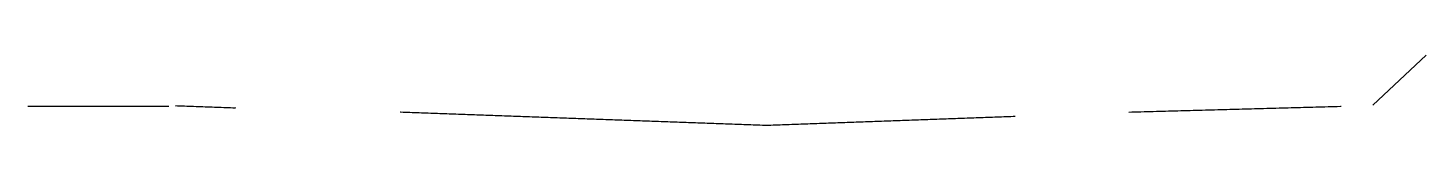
# Model space of a CAD drawing. Header units: metres. Extents: x 1422408 to 2267924, y 2512 to 80428.
# Drawn here: x 2266874 to 2266929.4, y 3694.9 to 3697.7 of the extents above.
import ezdxf

# ---------------------------------------------------------------- set-up
doc = ezdxf.new("R2010")
doc.units = ezdxf.units.M
doc.header["$LTSCALE"] = 3.5
doc.header["$MEASUREMENT"] = 0
doc.layers.add('BOUNDARY', color=7, linetype='CONTINUOUS')

msp = doc.modelspace()

# ---------------------------------------------------------------- linework, layer by layer
at = {"layer": 'BOUNDARY'}
for p, q in [((2266927.29987, 3695.67901), (2266929.4045, 3697.67901)), ((2266879.60946, 3695.62878), (2266874.025, 3695.62878))]:
    msp.add_line(p, q, dxfattribs=at)
at = {"layer": 'BOUNDARY', "const_width": 0.05}
for points in [[(2266882.25887, 3695.57189), (2266879.85595, 3695.65921)], [(2266926.04571, 3695.63353), (2266917.62905, 3695.40388)], [(2266913.13212, 3695.23775), (2266903.28299, 3694.88058), (2266888.75589, 3695.40839)]]:
    msp.add_lwpolyline(points, dxfattribs=at)

doc.saveas('drawing.dxf')
